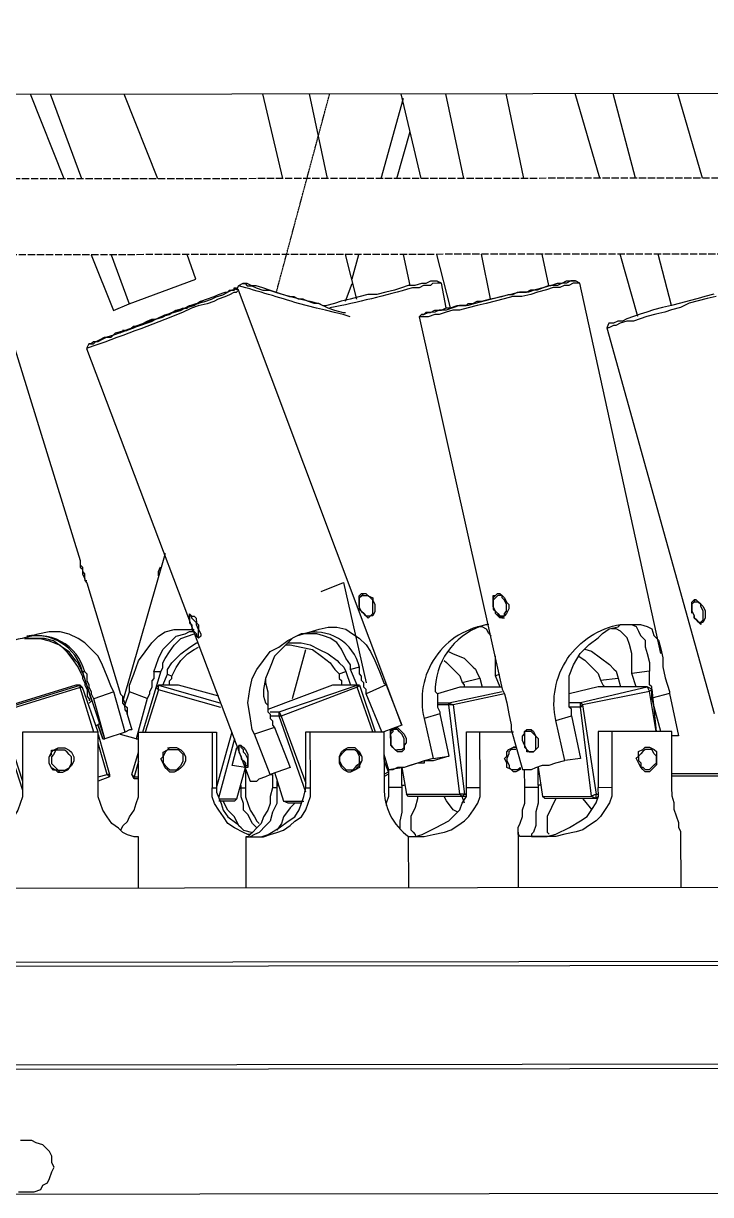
# Model space of a CAD drawing. Header units: feet. Extents: x -99009 to 3252343, y -11094690 to 9035152.
# Drawn here: x 2485104.5 to 2485332.6, y -1981023.6 to -1980634.7 of the extents above; entities that cross this region are included whole.
import ezdxf

# ---------------------------------------------------------------- set-up
doc = ezdxf.new("R2010")
doc.units = ezdxf.units.FT
doc.linetypes.add('PDF_IMPORT', pattern=[1, 0.8, -0.2])
doc.layers.add('1', color=1, linetype='Continuous')

# ---------------------------------------------------------------- blocks, each defined once
blk = doc.blocks.new('lEVELLING mACHINE')
at = {"color": 200, "lineweight": 25, "transparency": 33554684}
for points in [[(16675.95, 7724.53), (16675.95, 7564.48), (14851.76, 7564.48), (14851.76, 7724.53)], [(16335.12, 7416.29), (16334.38, 7416.29), (16332.9, 7417.04), (16332.15, 7417.78), (16332.15, 7419.26), (16332.15, 7420.74), (16332.15, 7422.22), (16332.9, 7422.96), (16333.64, 7423.7), (16334.38, 7424.45), (16335.86, 7424.45), (16336.6, 7423.7), (16337.34, 7422.96), (16338.08, 7421.48), (16338.82, 7420), (16338.08, 7419.26), (16338.08, 7417.78), (16336.6, 7417.04), (16335.86, 7416.29)], [(16333.64, 7417.04), (16334.38, 7417.04), (16335.12, 7417.04), (16335.86, 7417.04), (16336.6, 7417.78), (16337.34, 7418.52), (16338.08, 7419.26), (16338.08, 7420.74), (16337.34, 7421.48), (16337.34, 7422.96), (16336.6, 7422.96), (16335.86, 7423.7), (16334.38, 7423.7), (16333.64, 7422.96), (16332.9, 7422.22), (16332.15, 7421.48), (16332.15, 7420.74), (16332.15, 7419.26), (16332.9, 7418.52)], [(16433.66, 7416.29), (16432.18, 7416.29), (16431.44, 7417.04), (16430.7, 7417.78), (16429.96, 7419.26), (16429.96, 7420.74), (16430.7, 7422.22), (16431.44, 7422.96), (16432.18, 7423.7), (16433.66, 7424.45), (16434.4, 7424.45), (16435.89, 7423.7), (16436.63, 7422.96), (16437.37, 7421.48), (16437.37, 7420), (16437.37, 7419.26), (16436.63, 7417.78), (16435.89, 7417.04), (16434.4, 7416.29)], [(16435.15, 7417.04), (16435.89, 7417.78), (16436.63, 7418.52), (16437.37, 7419.26), (16437.37, 7420.74), (16436.63, 7422.22), (16435.89, 7422.96), (16435.15, 7423.7), (16434.4, 7423.7), (16432.92, 7423.7), (16432.18, 7422.96), (16431.44, 7422.22), (16430.7, 7421.48), (16430.7, 7420), (16430.7, 7419.26), (16431.44, 7417.78), (16432.18, 7417.04), (16432.92, 7417.04), (16434.4, 7417.04)], [(16467.75, 7422.22), (16467.75, 7421.48), (16467.75, 7420.74), (16467.75, 7420), (16468.49, 7418.52), (16469.23, 7417.78), (16469.23, 7417.04), (16469.97, 7416.29), (16469.97, 7415.55), (16470.71, 7415.55), (16470.71, 7416.29), (16470.71, 7417.04), (16470.71, 7417.78), (16469.97, 7419.26), (16469.97, 7420), (16469.23, 7420.74), (16468.49, 7421.48), (16468.49, 7422.22)], [(16492.2, 7416.29), (16491.46, 7416.29), (16489.97, 7417.04), (16489.23, 7417.78), (16488.49, 7419.26), (16488.49, 7420.74), (16489.23, 7422.22), (16489.97, 7422.96), (16490.72, 7423.7), (16492.2, 7424.45), (16493.68, 7424.45), (16494.42, 7423.7), (16495.16, 7422.96), (16495.9, 7421.48), (16496.64, 7420), (16495.9, 7419.26), (16495.9, 7417.78), (16494.42, 7417.04), (16493.68, 7416.29)], [(16492.94, 7417.04), (16494.42, 7417.04), (16495.16, 7417.78), (16495.9, 7419.26), (16495.9, 7420), (16495.9, 7421.48), (16495.16, 7422.22), (16494.42, 7422.96), (16493.68, 7423.7), (16492.2, 7423.7), (16491.46, 7423.7), (16490.72, 7422.96), (16489.97, 7422.22), (16489.23, 7420.74), (16489.23, 7420), (16489.23, 7418.52), (16489.97, 7417.78), (16490.72, 7417.04), (16492.2, 7417.04)], [(16529.99, 7416.29), (16528.5, 7416.29), (16527.02, 7417.04), (16526.28, 7417.78), (16525.54, 7419.26), (16525.54, 7420.74), (16526.28, 7422.22), (16527.02, 7422.96), (16527.76, 7423.7), (16529.24, 7424.45), (16530.73, 7424.45), (16531.47, 7423.7), (16532.95, 7422.96), (16533.69, 7421.48), (16533.69, 7420), (16533.69, 7419.26), (16532.95, 7417.78), (16532.21, 7417.04), (16530.73, 7416.29)], [(16527.76, 7417.78), (16528.5, 7417.04), (16529.24, 7417.04), (16530.73, 7417.04), (16531.47, 7417.04), (16532.21, 7418.52), (16532.95, 7419.26), (16532.95, 7420), (16532.95, 7421.48), (16532.21, 7422.22), (16531.47, 7422.96), (16530.73, 7423.7), (16529.24, 7423.7), (16528.5, 7423.7), (16527.02, 7422.96), (16526.28, 7421.48), (16526.28, 7420.74), (16526.28, 7419.26), (16527.02, 7418.52)], [(16372.91, 7417.78), (16374.39, 7417.78), (16375.13, 7417.78), (16375.13, 7417.04), (16375.87, 7415.55), (16376.61, 7414.07), (16376.61, 7412.59), (16375.87, 7411.85), (16375.87, 7411.11), (16375.13, 7410.37), (16374.39, 7410.37), (16373.65, 7410.37), (16372.91, 7411.11), (16372.17, 7412.59), (16371.42, 7413.33), (16371.42, 7414.81), (16371.42, 7416.29), (16372.17, 7417.04)], [(16372.91, 7417.78), (16372.17, 7417.04), (16372.17, 7416.29), (16372.17, 7414.81), (16372.17, 7414.07), (16372.17, 7412.59), (16372.91, 7411.85), (16373.65, 7411.11), (16374.39, 7411.11), (16375.13, 7411.11), (16375.87, 7411.11), (16375.87, 7411.85), (16375.87, 7412.59), (16375.87, 7414.07), (16375.87, 7414.81), (16375.87, 7416.29), (16375.13, 7417.04), (16374.39, 7417.78), (16373.65, 7417.78)], [(16417.36, 7417.78), (16418.1, 7417.78), (16418.84, 7417.04), (16419.59, 7416.29), (16420.33, 7415.55), (16420.33, 7414.07), (16420.33, 7412.59), (16420.33, 7411.85), (16420.33, 7410.37), (16419.59, 7410.37), (16418.1, 7409.63), (16417.36, 7410.37), (16416.62, 7411.11), (16415.88, 7411.85), (16415.14, 7413.33), (16415.14, 7414.81), (16415.88, 7415.55), (16415.88, 7417.04), (16416.62, 7417.78)], [(16417.36, 7417.04), (16416.62, 7417.04), (16415.88, 7416.29), (16415.88, 7415.55), (16415.88, 7414.07), (16415.88, 7413.33), (16416.62, 7411.85), (16417.36, 7411.11), (16418.1, 7410.37), (16418.84, 7410.37), (16419.59, 7410.37), (16419.59, 7411.11), (16420.33, 7411.85), (16420.33, 7413.33), (16420.33, 7414.07), (16420.33, 7415.55), (16419.59, 7416.29), (16418.84, 7417.04), (16418.1, 7417.04)], [(16465.52, 7411.85), (16466.26, 7410.37), (16467.01, 7405.92), (16467.75, 7401.48), (16467.01, 7397.03), (16466.26, 7393.33), (16464.78, 7390.36), (16462.56, 7387.4), (16460.34, 7384.43), (16457.37, 7382.95), (16454.41, 7380.73), (16451.45, 7379.25), (16449.22, 7378.51), (16449.96, 7378.51), (16452.93, 7379.99), (16454.41, 7381.47), (16456.63, 7383.69), (16458.86, 7385.92), (16460.34, 7389.62), (16461.82, 7393.33), (16462.56, 7397.03), (16462.56, 7399.25), (16461.82, 7401.48), (16461.08, 7402.22), (16461.08, 7403.7), (16461.08, 7404.44), (16460.34, 7405.18), (16460.34, 7406.66), (16459.6, 7407.4), (16459.6, 7408.89), (16458.86, 7409.63)], [(16457.37, 7405.92), (16457.37, 7404.44), (16456.63, 7405.92)], [(16357.35, 7402.96), (16357.35, 7401.48), (16356.61, 7402.22)], [(16401.06, 7402.22), (16401.06, 7401.48), (16399.58, 7402.22)], [(16484.79, 7375.54), (16484.79, 7374.8), (16485.53, 7374.06), (16486.27, 7373.32), (16486.27, 7372.58), (16487.01, 7372.58), (16487.01, 7373.32), (16487.01, 7374.8), (16486.27, 7375.54), (16486.27, 7377.02), (16485.53, 7377.77), (16484.79, 7378.51), (16484.79, 7379.25), (16484.05, 7379.25), (16484.05, 7378.51), (16484.05, 7377.77), (16484.05, 7377.02)], [(16316.59, 7371.1), (16317.34, 7369.62), (16317.34, 7368.87), (16318.08, 7368.13), (16318.82, 7368.13), (16319.56, 7368.13), (16320.3, 7368.87), (16320.3, 7370.36), (16320.3, 7371.1), (16319.56, 7372.58), (16319.56, 7373.32), (16318.82, 7374.06), (16318.08, 7374.8), (16317.34, 7374.8), (16316.59, 7374.06), (16316.59, 7373.32), (16316.59, 7371.84)], [(16384.76, 7365.17), (16384.02, 7365.17), (16383.28, 7365.91), (16382.54, 7366.65), (16381.8, 7368.13), (16381.06, 7368.87), (16381.06, 7370.36), (16381.8, 7371.84), (16382.54, 7372.58), (16383.28, 7373.32), (16384.02, 7373.32), (16384.76, 7372.58), (16385.5, 7371.84), (16385.5, 7371.1), (16386.24, 7369.62), (16386.24, 7368.13), (16386.24, 7367.39), (16386.24, 7365.91), (16385.5, 7365.91)], [(16381.8, 7368.87), (16382.54, 7367.39), (16383.28, 7366.65), (16383.28, 7365.91), (16384.02, 7365.91), (16384.76, 7365.91), (16385.5, 7366.65), (16386.24, 7367.39), (16386.24, 7368.13), (16386.24, 7368.87), (16386.24, 7370.36), (16385.5, 7371.1), (16384.76, 7371.84), (16384.02, 7372.58), (16383.28, 7372.58), (16382.54, 7372.58), (16382.54, 7371.84), (16381.8, 7371.1), (16381.8, 7369.62)], [(16429.22, 7365.17), (16428.48, 7365.17), (16427.74, 7365.91), (16426.25, 7366.65), (16426.25, 7367.39), (16425.51, 7368.87), (16425.51, 7370.36), (16425.51, 7371.1), (16426.25, 7372.58), (16427, 7372.58), (16427.74, 7373.32), (16428.48, 7372.58), (16429.22, 7371.84), (16429.96, 7371.1), (16430.7, 7369.62), (16430.7, 7368.13), (16430.7, 7367.39), (16430.7, 7365.91), (16429.96, 7365.17)], [(16426.25, 7368.87), (16426.25, 7367.39), (16427, 7366.65), (16427.74, 7365.91), (16428.48, 7365.91), (16429.22, 7365.91), (16429.96, 7365.91), (16430.7, 7366.65), (16430.7, 7368.13), (16430.7, 7368.87), (16430.7, 7370.36), (16429.96, 7371.1), (16429.22, 7371.84), (16428.48, 7372.58), (16427.74, 7372.58), (16427, 7372.58), (16426.25, 7371.84), (16426.25, 7371.1), (16426.25, 7369.62)], [(16489.97, 7271.07), (16487.01, 7269.59), (16484.79, 7268.85), (16481.82, 7268.11), (16479.6, 7267.37), (16478.12, 7266.62), (16475.9, 7265.88), (16474.42, 7265.14), (16473.67, 7264.4), (16472.93, 7264.4), (16472.19, 7264.4), (16471.45, 7263.66), (16472.19, 7263.66), (16472.19, 7264.4), (16472.93, 7264.4), (16474.42, 7265.14), (16475.16, 7265.14), (16477.38, 7265.88), (16478.86, 7266.62), (16481.08, 7267.37), (16483.31, 7268.11), (16485.53, 7269.59), (16488.49, 7270.33), (16491.46, 7271.07), (16493.68, 7272.55), (16496.64, 7273.29), (16499.61, 7274.78), (16502.57, 7275.52), (16504.79, 7276.26), (16507.76, 7277.74), (16509.98, 7278.48), (16512.2, 7279.22), (16514.43, 7279.96), (16515.91, 7280.7), (16517.39, 7281.44), (16518.87, 7281.44), (16519.61, 7282.18), (16520.35, 7282.18), (16519.61, 7282.18), (16518.87, 7282.18), (16518.13, 7281.44), (16516.65, 7280.7), (16515.17, 7279.96), (16512.94, 7279.96), (16511.46, 7278.48), (16508.5, 7277.74), (16506.28, 7277), (16504.05, 7276.26), (16501.09, 7274.78), (16498.13, 7274.03), (16495.16, 7272.55), (16492.2, 7271.81)], [(16505.53, 7277), (16509.98, 7278.48), (16508.5, 7277.74), (16509.24, 7277.74), (16508.5, 7277.74), (16507.76, 7277.74), (16506.28, 7277), (16505.53, 7276.26), (16504.05, 7276.26), (16499.61, 7274.78), (16498.13, 7274.03), (16495.9, 7273.29), (16494.42, 7272.55), (16492.94, 7271.81), (16490.72, 7271.07), (16489.23, 7270.33), (16487.75, 7270.33), (16487.01, 7269.59), (16482.57, 7268.11), (16483.31, 7268.11), (16484.05, 7268.85), (16484.79, 7268.85), (16485.53, 7269.59), (16487.01, 7269.59), (16488.49, 7270.33), (16492.2, 7271.81), (16494.42, 7272.55), (16495.9, 7273.29), (16498.13, 7274.03), (16499.61, 7274.03), (16501.09, 7274.78), (16502.57, 7275.52), (16504.05, 7276.26)]]:
    blk.add_lwpolyline(points, close=True, dxfattribs=at)
for points in [[(16661.13, 7522.99), (14860.65, 7522.99), (14860.65, 7564.48)], [(16544.06, 7563.74), (16541.84, 7563.74), (16540.36, 7563.74), (16538.88, 7563.74), (16536.65, 7563), (16535.91, 7561.52), (16534.43, 7560.78), (16533.69, 7559.3), (16532.95, 7557.07), (16532.21, 7555.59), (16532.95, 7554.11), (16532.95, 7551.89), (16533.69, 7550.41), (16535.17, 7548.92), (16535.91, 7548.18), (16538.14, 7547.44), (16539.62, 7546.7), (16541.1, 7546.7), (16543.32, 7546.7)], [(14908.07, 7487.43), (14933.26, 7462.97), (16683.36, 7462.97), (16708.55, 7487.43), (16665.58, 7487.43), (16666.32, 7488.91), (16666.32, 7521.51), (16665.58, 7522.99), (16662.61, 7522.99), (16661.13, 7521.51), (14860.65, 7521.51), (14860.65, 7488.91), (14859.91, 7487.43), (14856.94, 7487.43), (14856.2, 7488.91), (14856.2, 7521.51), (14856.94, 7522.99), (14859.91, 7522.99), (14860.65, 7521.51)], [(16662.61, 7487.43), (14859.91, 7487.43)], [(14860.65, 7488.91), (16661.13, 7488.91)], [(16324, 7462.97), (16324, 7444.45), (16324.75, 7442.97), (16324.75, 7441.49), (16325.49, 7439.26), (16326.23, 7437.04), (16326.23, 7434.82), (16326.97, 7432.6), (16326.97, 7429.63), (16326.97, 7411.11), (16328.45, 7411.11), (16330.67, 7411.11), (16332.9, 7411.11), (16335.12, 7411.11), (16338.08, 7411.11), (16341.05, 7411.11), (16344.01, 7411.11), (16346.97, 7411.11), (16351.42, 7411.11), (16351.42, 7428.89), (16351.42, 7429.63)], [(16378.09, 7444.45), (16378.09, 7462.97)], [(16414.4, 7462.97), (16414.4, 7445.93), (16412.18, 7445.93), (16409.21, 7445.93), (16406.25, 7445.19), (16402.54, 7444.45), (16400.32, 7443.71), (16398.1, 7442.23), (16395.88, 7440.75), (16394.39, 7439.26), (16392.91, 7437.04), (16391.43, 7434.82), (16390.69, 7432.6), (16390.69, 7430.37), (16390.69, 7429.63), (16390.69, 7411.11), (16387.73, 7411.11), (16384.76, 7411.11), (16381.8, 7411.11), (16379.57, 7411.11)], [(16468.49, 7445.93), (16468.49, 7462.97)], [(16504.05, 7462.97), (16504.05, 7445.93), (16504.79, 7445.93), (16505.53, 7445.93), (16507.76, 7445.19), (16509.24, 7444.45), (16510.72, 7442.97), (16512.94, 7441.49), (16514.43, 7439.26), (16515.91, 7437.04), (16516.65, 7434.82), (16517.39, 7432.6), (16517.39, 7429.63), (16517.39, 7411.11), (16522.58, 7396.29), (16523.32, 7396.29), (16523.32, 7395.55), (16522.58, 7396.29)], [(16517.39, 7411.11), (16520.35, 7411.11), (16523.32, 7411.11), (16526.28, 7411.11), (16529.99, 7411.11), (16532.95, 7411.11), (16535.91, 7411.11), (16539.62, 7411.11), (16542.58, 7411.11), (16542.58, 7429.63), (16542.58, 7430.37), (16542.58, 7432.6), (16543.32, 7434.82), (16544.06, 7437.04), (16545.55, 7439.26), (16547.03, 7440.75), (16548.51, 7442.23), (16550.73, 7443.71), (16552.21, 7444.45), (16554.44, 7445.19), (16555.92, 7445.93), (16557.4, 7445.93), (16558.14, 7445.93), (16558.14, 7462.97)], [(16346.97, 7411.11), (16346.97, 7429.63), (16346.97, 7430.37), (16346.97, 7432.6), (16347.71, 7434.82), (16349.2, 7437.04), (16350.68, 7439.26), (16352.16, 7440.75), (16354.38, 7442.23), (16356.61, 7443.71), (16358.83, 7444.45), (16362.53, 7445.19), (16365.5, 7445.93), (16368.46, 7445.93), (16371.42, 7445.93), (16372.91, 7445.93), (16374.39, 7445.93), (16375.87, 7445.93), (16377.35, 7445.93), (16378.09, 7445.19), (16378.09, 7444.45), (16378.09, 7442.97), (16377.35, 7441.49), (16376.61, 7439.26), (16376.61, 7437.04), (16375.87, 7434.82), (16375.87, 7432.6), (16375.87, 7429.63), (16375.87, 7423.7)], [(16371.42, 7428.89), (16371.42, 7429.63), (16371.42, 7430.37), (16371.42, 7432.6), (16371.42, 7434.82), (16372.17, 7437.78), (16372.17, 7440.75), (16372.17, 7442.23), (16372.91, 7444.45), (16373.65, 7445.19), (16373.65, 7445.93), (16372.91, 7445.93), (16372.17, 7445.93), (16371.42, 7445.93), (16368.46, 7445.93), (16365.5, 7445.19), (16361.05, 7442.97), (16357.35, 7440.75), (16355.12, 7439.26), (16353.64, 7437.04), (16352.16, 7434.82), (16351.42, 7432.6), (16351.42, 7429.63), (16346.97, 7429.63)], [(16365.5, 7433.34), (16366.98, 7436.3), (16368.46, 7439.26), (16368.46, 7441.49), (16368.46, 7443.71), (16368.46, 7444.45), (16367.72, 7445.19)], [(16411.44, 7432.6), (16411.44, 7433.34), (16412.18, 7436.3), (16413.66, 7439.26), (16413.66, 7441.49), (16413.66, 7443.71), (16412.92, 7444.45), (16412.18, 7445.19), (16412.18, 7445.93)], [(16458.86, 7409.63), (16453.67, 7422.96), (16460.34, 7425.19), (16459.6, 7425.19), (16459.6, 7429.63), (16460.34, 7432.6), (16460.34, 7434.82), (16461.08, 7437.04), (16462.56, 7439.26), (16463.3, 7441.49), (16464.78, 7442.97), (16466.26, 7444.45), (16467.01, 7445.19), (16467.75, 7445.93), (16468.49, 7445.93), (16467.75, 7445.93), (16467.01, 7445.93), (16466.26, 7445.93), (16464.78, 7445.93), (16462.56, 7445.93), (16460.34, 7445.19), (16458.11, 7444.45), (16455.89, 7443.71), (16453.67, 7442.23), (16452.19, 7440.75), (16449.96, 7439.26), (16448.48, 7437.04), (16447.74, 7434.82), (16447, 7432.6), (16447, 7430.37), (16447, 7429.63), (16447, 7411.11), (16443.3, 7411.11), (16440.33, 7411.11), (16436.63, 7411.11), (16433.66, 7411.11), (16430.7, 7411.11), (16427.74, 7411.11), (16424.77, 7411.11), (16422.55, 7411.11)], [(16458.11, 7427.41), (16458.11, 7428.89), (16458.11, 7429.63), (16458.11, 7430.37), (16458.11, 7432.6), (16458.11, 7434.82), (16459.6, 7437.78), (16460.34, 7440.75), (16461.82, 7442.23), (16464.04, 7444.45), (16465.52, 7445.19), (16467.01, 7445.93), (16466.26, 7445.93), (16463.3, 7445.93), (16461.08, 7445.19), (16457.37, 7442.97), (16454.41, 7440.75), (16452.19, 7439.26), (16450.71, 7437.04), (16449.96, 7434.82), (16449.22, 7432.6), (16448.48, 7429.63), (16447, 7429.63)], [(16467.01, 7445.19), (16467.75, 7445.19), (16469.23, 7444.45), (16472.19, 7442.97), (16474.42, 7441.49), (16475.9, 7439.26), (16477.38, 7437.04), (16478.86, 7434.82), (16479.6, 7432.6), (16479.6, 7429.63)], [(16416.62, 7428.89), (16416.62, 7429.63), (16416.62, 7430.37), (16416.62, 7432.6), (16416.62, 7434.82), (16416.62, 7437.78), (16417.36, 7440.75), (16417.36, 7442.23), (16417.36, 7442.97)], [(16452.19, 7434.82), (16453.67, 7436.3), (16455.89, 7439.26), (16456.63, 7441.49), (16458.11, 7443.71)], [(16468.49, 7423.7), (16468.49, 7429.63), (16468.49, 7430.37), (16468.49, 7432.6), (16467.75, 7434.82), (16467.01, 7437.04), (16465.52, 7439.26), (16464.78, 7440.75), (16464.04, 7441.49)], [(16464.78, 7442.97), (16466.26, 7441.49), (16467.75, 7438.52), (16469.23, 7437.04), (16469.23, 7434.82), (16469.97, 7432.6), (16469.97, 7429.63), (16469.97, 7428.89)], [(16479.6, 7411.11), (16478.12, 7411.11), (16478.12, 7428.89), (16478.12, 7429.63), (16478.12, 7431.11), (16476.64, 7434.82), (16475.9, 7437.04), (16474.42, 7439.26), (16471.45, 7441.49), (16469.23, 7443.71), (16466.26, 7444.45)], [(16469.97, 7442.97), (16470.71, 7442.23), (16472.19, 7439.26), (16474.42, 7437.04), (16475.9, 7434.08)], [(16509.98, 7443.71), (16509.24, 7442.23), (16507.76, 7440.75), (16507.02, 7439.26), (16505.53, 7437.04), (16504.79, 7434.82), (16504.05, 7432.6), (16504.05, 7430.37), (16504.05, 7429.63), (16504.05, 7411.11), (16501.09, 7411.11), (16498.87, 7411.11), (16495.9, 7411.11), (16492.2, 7411.11), (16489.23, 7411.11), (16486.27, 7411.11), (16482.57, 7411.11), (16479.6, 7411.11), (16479.6, 7429.63), (16478.12, 7429.63), (16472.93, 7411.11)], [(16353.64, 7437.04), (16355.86, 7434.08), (16356.61, 7433.34)], [(16398.1, 7437.78), (16399.58, 7437.04), (16401.8, 7434.08), (16402.54, 7432.6)], [(16370.68, 7428.89), (16371.42, 7428.89), (16371.42, 7422.96), (16369.94, 7432.6), (16353.64, 7432.6), (16352.16, 7433.34), (16352.16, 7431.85), (16351.42, 7431.85)], [(16351.42, 7432.6), (16352.16, 7433.34), (16369.2, 7433.34), (16369.94, 7432.6)], [(16395.88, 7434.82), (16396.62, 7432.6)], [(16458.86, 7424.45), (16455.89, 7434.08), (16449.22, 7434.08)], [(16449.96, 7434.82), (16454.41, 7434.82), (16455.89, 7434.08)], [(16477.38, 7433.34), (16471.45, 7433.34), (16468.49, 7422.96), (16472.93, 7422.22), (16471.45, 7416.29)], [(16471.45, 7433.34), (16472.19, 7434.08), (16477.38, 7434.08)], [(16333.64, 7397.03), (16332.15, 7411.11), (16334.38, 7397.77), (16356.61, 7402.22), (16352.16, 7431.85), (16353.64, 7432.6), (16357.35, 7402.96), (16361.05, 7402.96)], [(16371.42, 7429.63), (16375.87, 7429.63)], [(16382.54, 7398.51), (16399.58, 7402.22), (16395.88, 7431.85), (16397.36, 7431.85), (16401.06, 7402.22), (16404.77, 7402.22)], [(16395.13, 7429.63), (16395.13, 7428.89), (16395.13, 7411.11), (16390.69, 7411.11)], [(16415.88, 7428.89), (16416.62, 7428.89), (16416.62, 7422.96), (16415.14, 7431.85), (16397.36, 7431.85), (16396.62, 7432.6), (16395.88, 7431.85), (16395.13, 7431.85)], [(16395.13, 7432.6), (16396.62, 7432.6), (16414.4, 7432.6), (16415.14, 7431.85)], [(16416.62, 7429.63), (16421.07, 7429.63)], [(16448.48, 7429.63), (16448.48, 7428.89), (16448.48, 7411.11), (16447, 7411.11)], [(16448.48, 7431.11), (16457.37, 7405.92), (16460.34, 7405.92)], [(16458.11, 7429.63), (16459.6, 7429.63)], [(16469.97, 7429.63), (16468.49, 7429.63)], [(16472.19, 7413.33), (16477.38, 7432.6)], [(16551.47, 7403.7), (16549.99, 7403.7), (16523.32, 7395.55), (16524.8, 7395.55), (16551.47, 7403.7), (16552.21, 7405.18), (16550.73, 7405.18), (16542.58, 7430.37)], [(16312.89, 7265.88), (16315.85, 7266.62), (16318.08, 7267.37), (16321.04, 7268.11), (16324, 7268.85), (16326.97, 7269.59), (16329.93, 7270.33), (16332.9, 7271.07), (16335.12, 7271.81), (16337.34, 7272.55), (16339.56, 7273.29), (16341.79, 7274.03), (16343.27, 7274.78), (16344.75, 7274.78), (16346.23, 7275.52), (16346.97, 7275.52), (16347.71, 7275.52), (16348.46, 7277), (16312.89, 7405.18)], [(16306.96, 7425.19), (16326.97, 7425.19)], [(16304, 7425.93), (16326.97, 7425.93)], [(16422.55, 7418.52), (16421.07, 7423.7), (16421.07, 7424.45), (16421.07, 7425.19), (16422.55, 7425.93)], [(16422.55, 7425.19), (16421.07, 7424.45), (16422.55, 7420.74)], [(16426.25, 7411.11), (16431.44, 7396.29), (16456.63, 7405.92), (16448.48, 7428.15)], [(16458.11, 7428.89), (16457.37, 7428.89)], [(16520.35, 7282.18), (16521.09, 7283.67), (16467.01, 7427.41), (16466.26, 7427.41), (16464.78, 7427.41), (16464.04, 7426.67), (16461.82, 7425.93), (16460.34, 7425.19), (16465.52, 7411.85)], [(16469.97, 7428.89), (16469.97, 7428.89)], [(16469.97, 7428.89), (16469.97, 7428.89)], [(16504.05, 7426.67), (16505.53, 7426.67), (16505.53, 7425.93), (16506.28, 7425.19), (16504.05, 7417.78)], [(16504.05, 7420.74), (16505.53, 7425.93), (16504.05, 7425.93)], [(16505.53, 7426.67), (16506.28, 7425.19)], [(16551.47, 7262.92), (16523.32, 7354.06), (16523.32, 7354.8), (16523.32, 7356.28), (16522.58, 7357.02), (16522.58, 7358.5), (16521.84, 7359.98), (16521.84, 7360.72), (16521.09, 7361.47), (16509.98, 7398.51), (16509.24, 7399.25), (16509.24, 7399.99), (16508.5, 7401.48), (16508.5, 7402.22), (16507.76, 7402.96), (16507.76, 7404.44), (16507.76, 7405.18), (16506.28, 7410.37), (16507.02, 7410.37), (16508.5, 7411.11), (16512.2, 7397.77), (16512.94, 7396.29), (16514.43, 7392.58), (16515.91, 7388.88), (16517.39, 7385.92), (16519.61, 7383.69), (16521.84, 7381.47), (16524.06, 7379.99), (16527.02, 7378.51), (16529.99, 7377.77), (16533.69, 7377.77), (16537.4, 7378.51), (16542.58, 7379.99)], [(16517.39, 7411.85), (16513.69, 7425.19), (16514.43, 7425.19), (16513.69, 7425.93), (16517.39, 7427.41)], [(16513.69, 7425.19), (16513.69, 7425.93)], [(16517.39, 7425.93), (16514.43, 7425.19), (16517.39, 7414.81)], [(16518.87, 7411.11), (16523.32, 7396.29), (16549.99, 7404.44), (16542.58, 7427.41)], [(16409.95, 7272.55), (16410.69, 7273.29), (16383.28, 7397.03), (16382.54, 7398.51), (16381.8, 7401.48), (16381.06, 7405.18), (16380.32, 7408.89), (16380.32, 7410.37), (16376.61, 7423.7), (16375.13, 7423.7), (16373.65, 7423.7), (16372.17, 7422.96), (16369.94, 7422.22), (16367.72, 7422.22), (16365.5, 7421.48), (16362.53, 7420.74), (16365.5, 7407.4), (16360.31, 7405.92), (16360.31, 7405.18), (16360.31, 7403.7), (16361.05, 7402.96), (16361.05, 7401.48), (16361.05, 7400.74), (16361.05, 7399.25), (16361.05, 7398.51), (16361.05, 7397.03), (16361.05, 7394.81), (16361.05, 7392.58), (16359.57, 7388.88), (16357.35, 7385.18), (16354.38, 7382.21), (16351.42, 7379.99), (16349.94, 7378.51), (16347.71, 7377.02), (16344.75, 7376.28), (16344.01, 7375.54), (16340.3, 7375.54), (16337.34, 7375.54), (16335.12, 7376.28), (16333.64, 7377.02), (16332.9, 7379.25), (16331.41, 7380.73), (16330.67, 7383.69), (16329.93, 7386.66), (16329.93, 7389.62), (16329.19, 7393.33), (16327.71, 7397.77), (16327.71, 7398.51), (16324.75, 7412.59), (16326.97, 7412.59)], [(16335.12, 7424.45), (16335.12, 7424.45)], [(16378.83, 7417.04), (16379.57, 7417.04), (16380.32, 7417.04), (16381.06, 7417.78), (16381.06, 7418.52), (16381.8, 7420), (16381.8, 7420.74), (16381.06, 7422.22), (16381.06, 7422.96), (16380.32, 7423.7), (16378.83, 7423.7), (16378.09, 7423.7), (16377.35, 7422.96), (16377.35, 7423.7), (16378.83, 7424.45), (16379.57, 7424.45), (16380.32, 7423.7), (16381.8, 7422.96), (16381.8, 7421.48), (16382.54, 7420), (16381.8, 7419.26), (16381.8, 7417.78), (16381.06, 7417.04), (16379.57, 7416.29), (16378.83, 7416.29), (16379.57, 7416.29)], [(16406.25, 7420), (16401.06, 7419.26), (16406.25, 7420.74), (16406.99, 7420.74), (16407.73, 7420.74), (16408.47, 7420.74), (16409.21, 7420.74), (16409.21, 7421.48), (16409.95, 7421.48), (16410.69, 7421.48), (16411.44, 7421.48), (16415.88, 7422.96), (16421.07, 7423.7)], [(16433.66, 7416.29), (16432.92, 7416.29), (16432.18, 7416.29), (16431.44, 7417.04), (16430.7, 7418.52), (16429.96, 7419.26), (16429.96, 7420.74), (16430.7, 7421.48), (16430.7, 7422.96), (16432.18, 7423.7), (16432.92, 7423.7), (16433.66, 7424.45)], [(16470.71, 7417.04), (16470.71, 7416.29), (16470.71, 7415.55), (16469.97, 7415.55), (16469.23, 7416.29), (16468.49, 7417.04), (16467.75, 7418.52), (16467.75, 7420), (16467.75, 7420.74), (16467.75, 7422.22), (16467.75, 7422.96), (16468.49, 7422.96), (16468.49, 7422.22), (16469.23, 7421.48)], [(16468.49, 7422.22), (16467.75, 7422.22)], [(16529.24, 7424.45), (16529.99, 7424.45), (16530.73, 7423.7), (16532.21, 7423.7), (16532.95, 7422.96), (16533.69, 7421.48), (16533.69, 7420.74), (16533.69, 7419.26), (16532.95, 7418.52), (16532.95, 7417.04), (16531.47, 7417.04), (16530.73, 7416.29), (16529.24, 7416.29), (16528.5, 7416.29), (16527.02, 7417.04)], [(16360.31, 7405.92), (16357.35, 7420), (16362.53, 7420.74)], [(16404.03, 7405.18), (16401.06, 7419.26)], [(16416.62, 7417.78), (16417.36, 7417.78), (16418.1, 7417.78), (16418.84, 7417.04), (16419.59, 7416.29)], [(16375.13, 7417.04), (16375.13, 7417.04)], [(16378.83, 7416.29), (16378.83, 7416.29)], [(16419.59, 7416.29), (16419.59, 7416.29)], [(16470.71, 7415.55), (16470.71, 7416.29)], [(16494.42, 7416.29), (16492.94, 7416.29), (16492.2, 7416.29)], [(16330.67, 7411.11), (16333.64, 7399.99)], [(16375.87, 7411.85), (16375.87, 7411.11), (16375.13, 7410.37)], [(16375.87, 7411.85), (16375.87, 7411.85)], [(16418.84, 7409.63), (16418.84, 7410.37), (16419.59, 7410.37), (16420.33, 7411.11), (16420.33, 7411.85), (16420.33, 7412.59)], [(16423.29, 7411.11), (16428.48, 7398.51)], [(16430.7, 7395.55), (16425.51, 7411.11)], [(16477.38, 7399.25), (16490.72, 7395.55), (16497.38, 7395.55), (16498.13, 7396.29), (16497.38, 7397.03), (16501.83, 7411.11)], [(16502.57, 7411.11), (16498.13, 7396.29), (16496.64, 7391.1), (16495.9, 7389.62), (16495.9, 7388.14), (16495.16, 7386.66), (16493.68, 7384.43), (16492.2, 7382.21), (16489.97, 7379.99), (16487.75, 7379.25), (16485.53, 7378.51)], [(16501.09, 7399.99), (16504.79, 7413.33), (16504.05, 7413.33)], [(16504.79, 7413.33), (16509.98, 7411.85)], [(16508.5, 7411.11), (16515.17, 7413.33), (16518.87, 7399.99)], [(16515.91, 7413.33), (16517.39, 7408.89), (16515.91, 7413.33), (16515.17, 7413.33), (16522.58, 7391.1), (16523.32, 7389.62), (16524.06, 7388.14), (16524.8, 7387.4), (16527.02, 7384.43), (16529.24, 7382.95), (16532.21, 7380.73), (16535.17, 7379.99), (16537.4, 7379.99), (16541.1, 7379.99)], [(16515.17, 7413.33), (16515.17, 7413.33)], [(16515.91, 7413.33), (16515.91, 7413.33)], [(16416.62, 7408.89), (16416.62, 7408.89)], [(16518.13, 7408.89), (16516.65, 7408.14)], [(16460.34, 7404.44), (16457.37, 7404.44), (16431.44, 7395.55), (16431.44, 7396.29), (16430.7, 7395.55), (16431.44, 7395.55), (16433.66, 7390.36)], [(16431.44, 7395.55), (16439.59, 7395.55), (16461.08, 7403.7)], [(16461.82, 7393.33), (16461.82, 7394.81), (16461.08, 7397.77), (16461.08, 7401.48), (16461.08, 7402.96)], [(16476.64, 7402.96), (16497.38, 7397.03), (16497.38, 7395.55), (16476.64, 7401.48)], [(16508.5, 7402.22), (16507.02, 7397.77), (16507.02, 7395.55), (16505.53, 7391.84), (16504.05, 7387.4), (16501.83, 7384.43), (16499.61, 7381.47), (16497.38, 7379.25), (16495.16, 7377.77), (16492.2, 7377.02), (16489.97, 7377.02), (16486.27, 7377.02), (16485.53, 7377.02)], [(16507.76, 7405.18), (16507.76, 7404.44), (16508.5, 7403.7), (16508.5, 7402.22), (16509.24, 7401.48), (16509.24, 7399.99), (16509.24, 7399.25), (16509.98, 7398.51)], [(16327.71, 7398.51), (16333.64, 7399.99), (16333.64, 7398.51), (16333.64, 7397.77), (16333.64, 7396.29), (16334.38, 7395.55), (16334.38, 7394.07), (16334.38, 7393.33), (16334.38, 7391.84), (16334.38, 7391.1)], [(16361.05, 7401.48), (16357.35, 7401.48), (16335.12, 7396.29), (16334.38, 7397.77), (16333.64, 7397.03), (16335.12, 7396.29), (16351.42, 7396.29), (16361.05, 7398.51)], [(16404.77, 7401.48), (16401.06, 7401.48), (16383.28, 7397.77)], [(16383.28, 7396.29), (16397.36, 7396.29), (16404.77, 7398.51)], [(16421.81, 7395.55), (16428.48, 7398.51), (16428.48, 7397.03), (16429.22, 7396.29), (16429.22, 7394.81), (16429.96, 7394.07), (16429.96, 7392.58), (16430.7, 7391.84), (16430.7, 7391.1), (16430.7, 7389.62), (16433.66, 7390.36), (16433.66, 7388.88), (16435.15, 7386.66), (16436.63, 7383.69), (16438.11, 7381.47), (16440.33, 7379.99), (16442.55, 7379.25), (16444.78, 7378.51), (16446.26, 7378.51), (16448.48, 7378.51), (16449.96, 7378.51)], [(16452.93, 7399.99), (16448.48, 7383.69)], [(16495.16, 7351.83), (16509.24, 7400.74)], [(16498.87, 7391.1), (16498.87, 7391.84), (16498.87, 7393.33), (16499.61, 7394.07), (16499.61, 7395.55), (16499.61, 7396.29), (16500.35, 7397.77), (16500.35, 7398.51), (16501.09, 7399.99), (16507.02, 7397.77)], [(16512.2, 7397.77), (16518.87, 7399.99), (16519.61, 7398.51), (16519.61, 7397.77), (16520.35, 7396.29), (16520.35, 7395.55), (16521.09, 7394.07), (16521.09, 7393.33), (16521.09, 7391.84), (16521.84, 7391.1), (16522.58, 7391.1), (16519.61, 7400.74), (16520.35, 7401.48)], [(16523.32, 7391.1), (16522.58, 7392.58), (16522.58, 7393.33), (16521.84, 7394.81), (16521.84, 7395.55), (16521.09, 7397.03), (16521.09, 7397.77), (16521.09, 7399.25), (16520.35, 7399.99), (16520.35, 7400.74)], [(16338.82, 7396.29), (16340.3, 7391.84)], [(16355.86, 7383.69), (16353.64, 7384.43), (16350.68, 7386.66), (16347.71, 7388.88), (16346.23, 7390.36), (16345.49, 7391.1), (16344.75, 7393.33), (16344.01, 7396.29)], [(16358.09, 7385.92), (16355.86, 7387.4), (16352.9, 7390.36), (16351.42, 7391.84), (16350.68, 7394.07), (16344.75, 7393.33)], [(16350.68, 7394.07), (16349.94, 7395.55), (16349.2, 7396.29)], [(16384.02, 7396.29), (16385.5, 7392.58), (16385.5, 7390.36), (16385.5, 7388.14), (16385.5, 7385.92)], [(16401.06, 7384.43), (16399.58, 7385.18), (16395.88, 7386.66), (16392.91, 7389.62), (16392.17, 7390.36), (16391.43, 7391.84), (16390.69, 7393.33), (16389.95, 7396.29)], [(16402.54, 7387.4), (16401.8, 7388.14), (16398.84, 7391.1), (16397.36, 7392.58), (16396.62, 7394.81), (16390.69, 7393.33)], [(16396.62, 7394.81), (16395.88, 7395.55), (16395.88, 7396.29)], [(16443.3, 7364.43), (16435.89, 7361.47), (16428.48, 7394.81)], [(16454.41, 7381.47), (16452.93, 7381.47), (16449.96, 7381.47), (16447, 7382.21), (16444.04, 7383.69), (16441.07, 7385.18), (16438.11, 7387.4), (16437.37, 7388.14), (16435.89, 7389.62), (16435.15, 7391.1), (16433.66, 7395.55)], [(16437.37, 7391.84), (16437.37, 7393.33), (16436.63, 7394.07), (16436.63, 7395.55)], [(16495.9, 7395.55), (16494.42, 7391.84), (16494.42, 7390.36), (16492.94, 7388.14), (16489.97, 7385.18), (16487.01, 7382.95), (16484.79, 7381.47), (16484.05, 7381.47)], [(16493.68, 7395.55), (16493.68, 7394.07), (16492.94, 7393.33), (16492.94, 7392.58)], [(16385.5, 7392.58), (16384.02, 7391.84)], [(16455.15, 7382.21), (16453.67, 7382.21), (16449.96, 7382.95), (16446.26, 7383.69), (16443.3, 7385.92), (16440.33, 7388.14), (16438.85, 7390.36), (16437.37, 7391.84), (16435.15, 7391.1)], [(16494.42, 7391.84), (16492.94, 7392.58), (16491.46, 7389.62), (16489.97, 7387.4), (16487.75, 7385.18), (16485.53, 7383.69), (16484.05, 7382.95)], [(16496.64, 7391.1), (16498.87, 7391.1), (16498.13, 7388.88), (16497.38, 7386.66), (16495.9, 7383.69), (16493.68, 7381.47), (16491.46, 7379.25), (16488.49, 7378.51), (16487.01, 7377.77), (16485.53, 7377.77)], [(16330.67, 7385.18), (16357.35, 7262.18), (16358.83, 7261.44)], [(16386.98, 7379.25), (16387.73, 7378.51), (16388.47, 7377.02), (16389.95, 7376.28), (16391.43, 7376.28)], [(16487.01, 7374.06), (16487.01, 7373.32), (16487.01, 7372.58), (16487.01, 7371.84), (16486.27, 7372.58), (16485.53, 7372.58), (16484.79, 7373.32), (16484.79, 7374.8), (16484.05, 7375.54), (16484.05, 7377.02), (16483.31, 7378.51), (16483.31, 7379.25), (16484.05, 7379.99), (16484.79, 7379.25), (16484.79, 7378.51)], [(16484.79, 7379.25), (16484.05, 7379.25)], [(16484.05, 7379.25), (16484.05, 7379.25)], [(16320.3, 7371.84), (16320.3, 7370.36), (16320.3, 7369.62), (16320.3, 7368.13), (16319.56, 7367.39), (16318.82, 7367.39), (16318.08, 7368.13), (16317.34, 7368.87), (16316.59, 7369.62), (16315.85, 7371.1), (16315.85, 7372.58), (16315.85, 7373.32), (16316.59, 7374.8), (16317.34, 7374.8), (16317.34, 7375.54), (16318.08, 7374.8), (16318.82, 7374.06), (16319.56, 7373.32), (16319.56, 7372.58)], [(16318.82, 7374.06), (16318.08, 7374.8), (16317.34, 7374.8), (16316.59, 7374.8)], [(16384.76, 7371.84), (16384.76, 7372.58), (16384.02, 7372.58), (16383.28, 7373.32), (16382.54, 7373.32)], [(16429.96, 7371.1), (16429.22, 7371.84), (16428.48, 7372.58), (16427.74, 7372.58), (16427, 7372.58)], [(16486.27, 7372.58), (16487.01, 7372.58)], [(16318.82, 7367.39), (16319.56, 7367.39), (16319.56, 7368.13), (16320.3, 7368.87)], [(16384.76, 7365.17), (16385.5, 7365.91), (16386.24, 7366.65), (16386.24, 7367.39)], [(16430.7, 7367.39), (16430.7, 7366.65), (16429.96, 7365.91), (16429.22, 7365.17), (16428.48, 7365.17)], [(16430.7, 7367.39), (16430.7, 7367.39)], [(16497.38, 7359.24), (16497.38, 7358.5), (16497.38, 7357.76), (16496.64, 7356.28)], [(16523.32, 7354.8), (16523.32, 7355.54), (16522.58, 7356.28), (16522.58, 7357.76), (16521.84, 7358.5), (16521.84, 7359.24), (16521.84, 7360.72), (16521.09, 7360.72)], [(16508.5, 7277.74), (16508.5, 7277.74)], [(16312.15, 7266.62), (16315.11, 7267.37), (16318.08, 7268.11), (16321.04, 7268.85), (16324, 7270.33), (16326.97, 7271.07), (16329.19, 7271.81), (16332.15, 7272.55), (16335.12, 7273.29), (16337.34, 7274.03), (16339.56, 7274.78), (16341.79, 7274.78), (16344.01, 7275.52), (16345.49, 7276.26), (16346.23, 7276.26), (16347.71, 7277), (16348.46, 7277)], [(16505.53, 7277), (16505.53, 7277)], [(16326.97, 7269.59), (16331.41, 7252.55)], [(16338.08, 7273.29), (16344.01, 7252.55)], [(16357.35, 7262.18), (16358.09, 7262.18), (16358.83, 7262.18), (16359.57, 7262.18), (16361.05, 7262.92), (16362.53, 7262.92), (16364.02, 7263.66), (16366.24, 7263.66), (16368.46, 7264.4), (16371.42, 7265.14), (16373.65, 7265.88), (16376.61, 7266.62), (16379.57, 7266.62), (16382.54, 7267.37), (16385.5, 7268.11), (16388.47, 7268.85), (16391.43, 7269.59), (16394.39, 7270.33), (16397.36, 7271.07), (16399.58, 7271.07), (16401.8, 7271.81), (16404.03, 7272.55), (16405.51, 7272.55), (16407.73, 7273.29), (16408.47, 7273.29), (16409.21, 7273.29), (16409.95, 7273.29), (16410.69, 7273.29)], [(16369.94, 7252.55), (16367.72, 7262.92), (16366.98, 7262.92), (16364.76, 7262.18), (16363.27, 7262.18), (16361.79, 7261.44), (16360.31, 7261.44), (16359.57, 7261.44), (16358.83, 7261.44), (16359.57, 7261.44), (16360.31, 7261.44), (16361.79, 7262.18), (16363.27, 7262.18), (16364.76, 7262.92), (16366.98, 7262.92), (16369.2, 7263.66), (16372.17, 7264.4), (16374.39, 7265.14), (16377.35, 7265.14), (16380.32, 7265.88), (16383.28, 7266.62), (16386.24, 7267.37), (16389.21, 7268.11), (16392.17, 7268.85), (16394.39, 7269.59), (16397.36, 7269.59), (16399.58, 7270.33), (16401.8, 7271.07), (16404.03, 7271.07), (16405.51, 7271.81), (16406.99, 7271.81), (16408.47, 7271.81), (16409.21, 7272.55), (16409.95, 7272.55), (16409.21, 7272.55), (16407.73, 7271.81), (16406.99, 7271.81), (16405.51, 7271.07), (16403.28, 7271.07), (16401.8, 7270.33), (16400.32, 7270.33), (16404.77, 7252.55)], [(16400.32, 7270.33), (16398.1, 7269.59), (16397.36, 7269.59), (16396.62, 7269.59), (16395.13, 7269.59), (16394.39, 7268.85), (16392.91, 7268.85), (16391.43, 7268.11), (16389.95, 7268.11), (16386.98, 7267.37), (16389.95, 7252.55)], [(16401.8, 7270.33), (16403.28, 7262.18), (16404.77, 7261.44), (16405.51, 7261.44), (16406.99, 7261.44), (16408.47, 7262.18), (16409.95, 7262.18), (16412.18, 7262.92), (16414.4, 7262.92), (16416.62, 7263.66), (16418.84, 7264.4), (16421.81, 7265.14), (16424.77, 7265.88), (16427.74, 7265.88), (16430.7, 7266.62), (16433.66, 7267.37), (16436.63, 7268.11), (16438.85, 7268.85), (16441.81, 7269.59), (16442.55, 7269.59), (16444.04, 7268.85), (16445.52, 7268.85), (16447.74, 7268.11), (16449.22, 7267.37), (16450.71, 7267.37), (16452.19, 7266.62), (16453.67, 7266.62), (16458.11, 7265.14), (16460.34, 7264.4), (16462.56, 7263.66), (16464.78, 7262.92), (16466.26, 7262.92), (16467.75, 7262.18), (16468.49, 7262.18), (16469.23, 7262.18), (16468.49, 7262.18), (16467.75, 7262.92), (16466.26, 7262.92), (16464.78, 7263.66), (16462.56, 7264.4), (16460.34, 7264.4), (16458.11, 7265.14), (16455.89, 7265.88), (16452.93, 7266.62), (16449.96, 7267.37), (16447, 7268.11), (16444.04, 7268.85), (16441.07, 7270.33), (16438.85, 7271.07), (16435.89, 7271.81), (16435.15, 7271.81)], [(16487.01, 7269.59), (16487.01, 7269.59)], [(16488.49, 7270.33), (16488.49, 7270.33)], [(16492.2, 7271.81), (16492.2, 7271.81)], [(16519.61, 7252.55), (16512.2, 7271.07), (16507.02, 7268.85)], [(16386.98, 7267.37), (16383.28, 7266.62), (16381.06, 7265.88), (16379.57, 7265.88), (16378.09, 7265.14), (16376.61, 7265.14), (16375.13, 7265.14), (16373.65, 7264.4), (16372.17, 7264.4), (16371.42, 7264.4), (16367.72, 7262.92)], [(16431.44, 7267.37), (16435.15, 7252.55)], [(16435.15, 7268.11), (16432.92, 7262.18)], [(16483.31, 7268.11), (16483.31, 7268.11)], [(16512.94, 7252.55), (16507.02, 7268.85), (16484.79, 7260.7), (16487.75, 7252.55)], [(16413.66, 7262.92), (16415.88, 7252.55)], [(16469.23, 7262.18), (16470.71, 7262.92), (16471.45, 7264.4)], [(16432.92, 7260.7), (16430.7, 7252.55)], [(16316.59, 7227.35), (16324.75, 7199.2)], [(16338.82, 7227.35), (16346.23, 7199.2)], [(16350.68, 7227.35), (16358.83, 7199.2)], [(16375.87, 7227.35), (16381.8, 7199.2)], [(16395.88, 7227.35), (16401.8, 7199.2)], [(16409.95, 7227.35), (16416.62, 7199.2)], [(16418.1, 7227.35), (16413.66, 7211.8)], [(16423.29, 7227.35), (16415.88, 7200.68)], [(16441.07, 7227.35), (16447, 7199.2)], [(16455.89, 7227.35), (16462.56, 7199.2)], [(16497.38, 7227.35), (16508.5, 7199.2)], [(16522.58, 7227.35), (16532.95, 7199.2)], [(16528.5, 7227.35), (16539.62, 7199.2)], [(16572.96, 7199.2), (15073.3, 7199.2)]]:
    blk.add_lwpolyline(points, dxfattribs=at)
for points in [[(16416.62, 7408.89), (16422.55, 7411.11), (16422.55, 7429.63, 0.246049), (16414.4, 7445.93), (16412.18, 7445.93), (16409.95, 7445.19), (16405.51, 7442.97), (16401.06, 7440.75), (16399.58, 7439.26), (16397.36, 7437.04), (16396.62, 7434.82), (16395.13, 7432.6), (16395.13, 7429.63), (16390.69, 7429.63)], [(16388.47, 7375.54, 0.325184), (16405.51, 7396.29), (16405.51, 7397.77), (16404.77, 7398.51), (16404.77, 7399.99), (16404.77, 7400.74), (16404.77, 7402.22), (16404.77, 7402.96), (16404.03, 7404.44), (16404.03, 7405.18), (16409.21, 7406.66), (16406.25, 7420), (16409.21, 7420.74), (16411.44, 7421.48), (16413.66, 7422.22), (16415.88, 7422.96), (16418.1, 7422.96), (16419.59, 7423.7), (16420.33, 7423.7), (16421.07, 7423.7), (16421.07, 7425.19), (16421.07, 7429.63), (16421.07, 7432.6), (16421.81, 7434.82), (16421.81, 7435.56)], [(16521.84, 7391.1, 0.442922), (16542.58, 7379.99, 0.535184), (16558.14, 7411.85)], [(16365.5, 7407.4, -0.427431), (16344.01, 7375.54), (16342.53, 7375.54), (16340.3, 7375.54), (16338.82, 7376.28), (16338.08, 7377.77), (16337.34, 7379.25), (16335.86, 7380.73), (16335.86, 7382.95), (16335.12, 7385.18), (16334.38, 7388.14), (16334.38, 7391.1), (16340.3, 7391.84), (16340.3, 7390.36), (16340.3, 7388.14), (16340.3, 7385.18), (16341.05, 7382.21), (16341.79, 7379.99), (16343.27, 7378.51), (16344.01, 7377.77), (16345.49, 7377.02), (16346.97, 7377.02)], [(16430.7, 7389.62, 0.427588), (16449.22, 7378.51), (16444.04, 7377.02), (16441.07, 7376.28), (16438.11, 7376.28), (16435.15, 7377.02), (16432.92, 7378.51), (16430.7, 7379.99), (16428.48, 7382.21), (16427, 7384.43), (16425.51, 7387.4), (16424.03, 7391.1), (16422.55, 7394.81), (16421.81, 7395.55), (16416.62, 7408.89), (16470.71, 7264.4), (16471.45, 7263.66)], [(16541.84, 7379.99), (16541.1, 7379.99), (16538.88, 7379.99), (16536.65, 7379.99), (16533.69, 7380.73), (16529.99, 7382.21), (16527.76, 7384.43), (16525.54, 7387.4), (16524.06, 7389.62), (16523.32, 7391.1), (16522.58, 7391.1, 0.39461), (16541.1, 7379.25)], [(16470.71, 7264.4), (16471.45, 7265.14), (16472.19, 7265.14), (16473.67, 7265.88), (16475.16, 7266.62), (16477.38, 7267.37), (16478.86, 7268.11), (16481.08, 7268.85), (16484.05, 7269.59), (16486.27, 7270.33), (16489.23, 7271.81, -0.00976), (16521.09, 7283.67)], [(16403.28, 7262.18), (16404.03, 7262.18), (16404.77, 7262.18), (16406.25, 7262.18), (16406.99, 7262.92), (16409.21, 7262.92), (16410.69, 7263.66), (16412.92, 7263.66, -0.018565), (16440.33, 7270.33)], [(16433.66, 7273.29), (16435.89, 7272.55), (16438.85, 7271.81), (16441.81, 7271.07), (16444.78, 7270.33), (16447.74, 7269.59), (16450.71, 7268.85, 0.006579), (16470.71, 7262.92)]]:
    blk.add_lwpolyline(points, format="xyb", dxfattribs=at)
at = {"color": 200, "linetype": 'PDF_IMPORT', "lineweight": 25, "ltscale": 0.024256, "transparency": 33554684}
blk.add_lwpolyline([(16458.11, 7265.14), (16440.33, 7199.2)], dxfattribs=at)
at = {"color": 200, "linetype": 'PDF_IMPORT', "lineweight": 25, "ltscale": 3.011111, "transparency": 33554684}
for points in [[(14933.26, 7252.55), (16683.36, 7252.55)], [(14908.07, 7227.35), (16708.55, 7227.35)]]:
    blk.add_lwpolyline(points, dxfattribs=at)
at = {"color": 200, "lineweight": 25, "transparency": 33554684}
blk.add_arc((16384.58, 7400.69), 25.34, 277.1203, 13.6314, dxfattribs=at)
blk = doc.blocks.new('A$Cac12730c')
blk.add_blockref('lEVELLING mACHINE', (-11218.13, -5688.95))

msp = doc.modelspace()

# ---------------------------------------------------------------- linework, layer by layer
at = {"layer": '1'}
msp.add_arc((2520410.24778, -1978395.99612), 100000, 84.1346387202, 194.3871675539, dxfattribs=at)

# ---------------------------------------------------------------- block references
at = {"transparency": 33554684, "rotation": 180.0650517140762}
msp.add_blockref('A$Cac12730c', (2490426.6334, -1979141.86212), dxfattribs=at)

doc.saveas('drawing.dxf')
